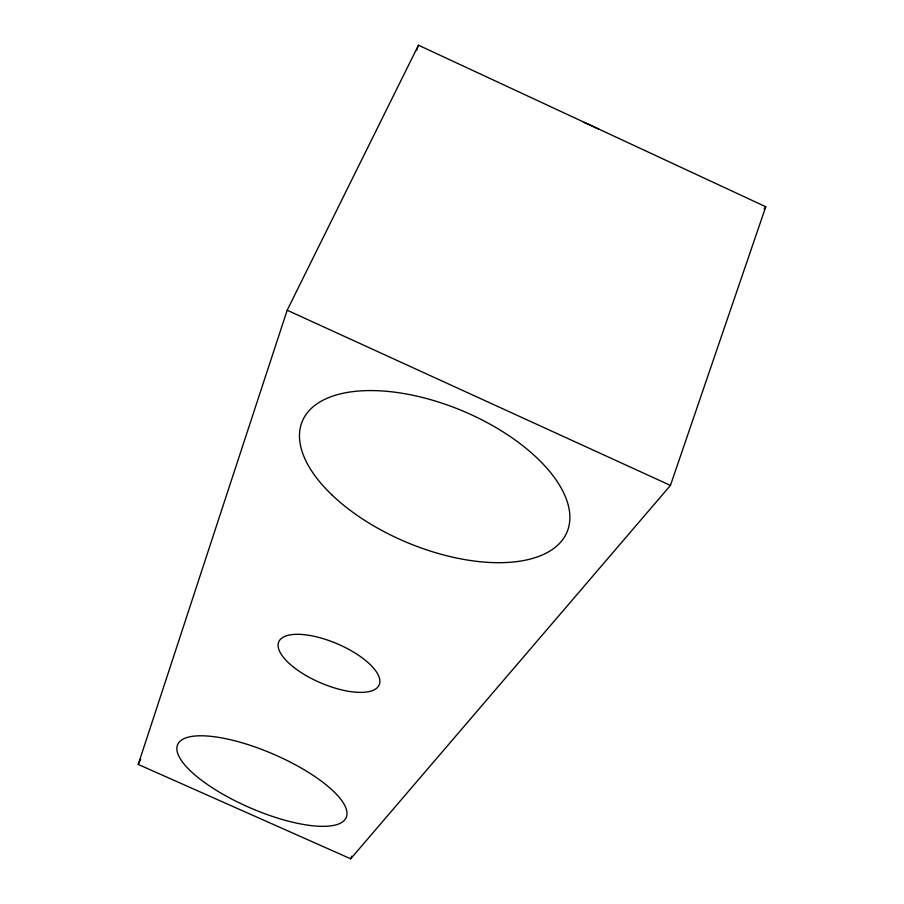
<?xml version="1.0" encoding="UTF-8"?>
<svg xmlns="http://www.w3.org/2000/svg" width="904" height="904" viewBox="0 0 904 904"><rect width="100%" height="100%" fill="white"/><g stroke="black" fill="none" stroke-linecap="round" stroke-linejoin="round"><path stroke-width="1.36" d="M138.233 764.434L287.178 310.23L418.462 45.2L765.767 206.756L670.452 485.403L350.695 858.8L138.233 764.434L140.651 759.326M416.541 50.488L418.462 45.2M350.695 858.8L351.735 856.19M764.106 209.039L765.767 206.756M287.178 310.23L670.452 485.403M584.052 122.447A160.449 103.112 22.5 0 1 599.228 129.408M204.428 782.389A91.812 29.244 23.4 0 0 345.012 819.544A91.812 29.244 23.4 0 0 236.452 741.223A91.812 29.244 23.4 0 0 204.428 782.389M331.915 494.895A143.487 71.416 22.7 0 0 562.107 540.4A143.487 71.416 22.7 0 0 409.874 394.652A143.487 71.416 22.7 0 0 331.915 494.895M293.913 667.423A54.624 21.221 23.2 0 0 378.471 686.204A54.624 21.221 23.2 0 0 314.603 636.405A54.624 21.221 23.2 0 0 293.913 667.423"/></g></svg>
